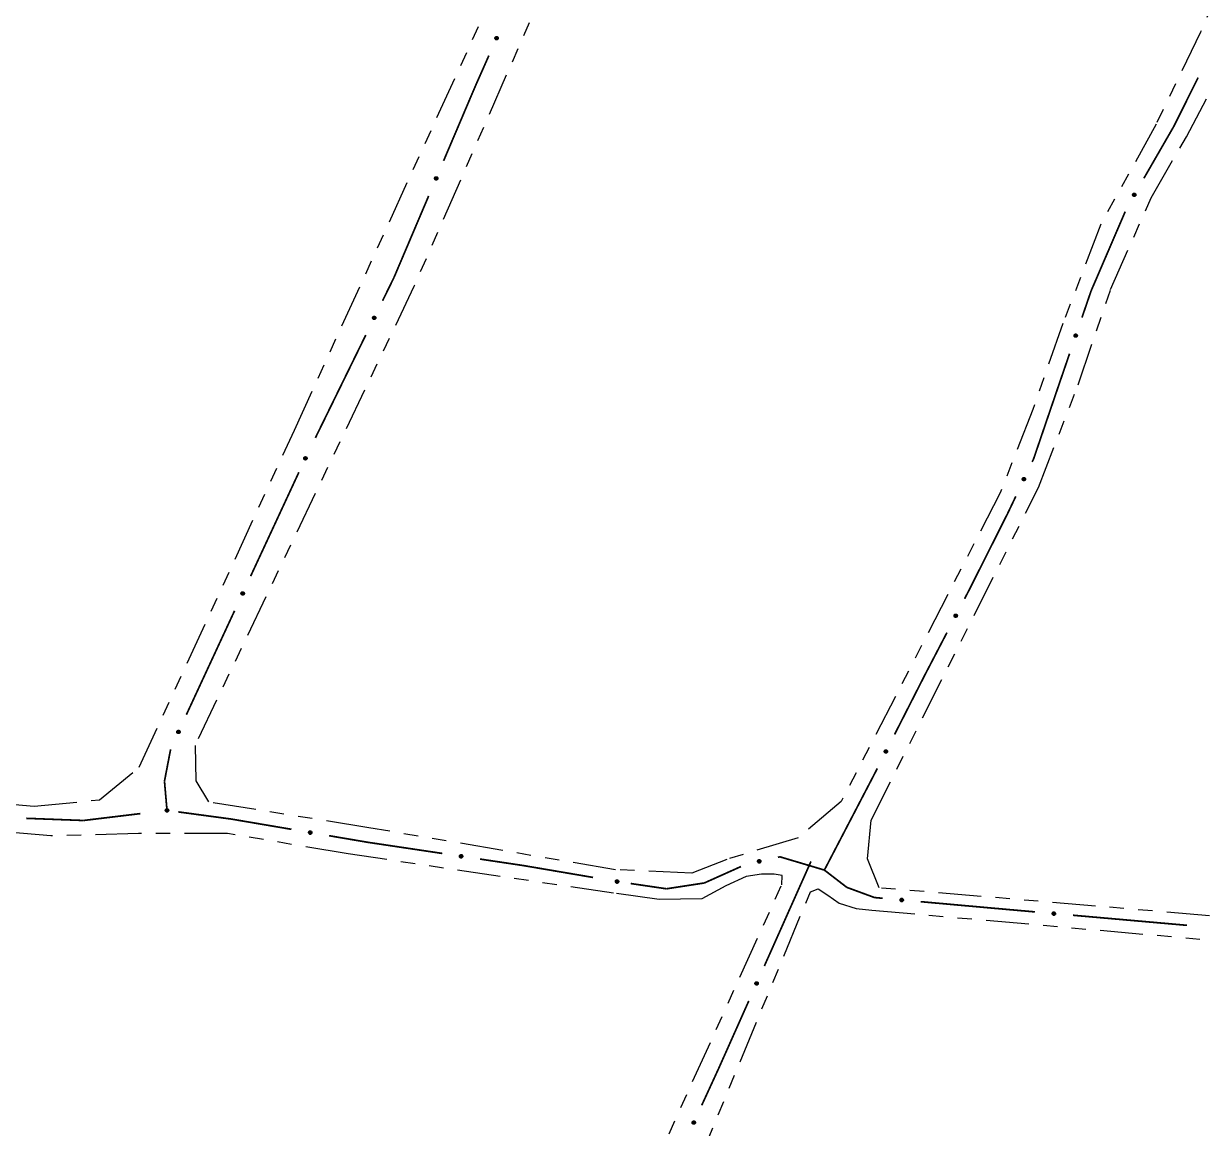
# Model space of a CAD drawing. Extents: x 203665 to 205970, y 4870865 to 4873745.
# Drawn here: x 204209.7 to 204333.3, y 4872193.6 to 4872309.4 of the extents above; entities that cross this region are included whole.
import ezdxf

# ---------------------------------------------------------------- set-up
doc = ezdxf.new("R2010")
doc.units = 0
doc.header["$LTSCALE"] = 1.5
doc.header["$MEASUREMENT"] = 0
doc.linetypes.add('TRACO_25', pattern=[8, 3, -1, 1, -1, 1, -1])
doc.layers.add('SV-EIXO-RUA-N-PAV', color=6, linetype='CONTINUOUS')
doc.layers.add('SV-RUA-NAO-PAV', color=7, linetype='CONTINUOUS')

msp = doc.modelspace()

# ---------------------------------------------------------------- linework, layer by layer
at = {"layer": 'SV-EIXO-RUA-N-PAV'}
for points in [[(204259.419183, 4872307.975834), (204259.437454, 4872307.930467), (204259.44388, 4872307.887739), (204259.438983, 4872307.85056), (204259.426088, 4872307.818834), (204259.409241, 4872307.787863), (204259.385366, 4872307.760385), (204259.352113, 4872307.735757), (204259.306732, 4872307.717109), (204259.262529, 4872307.713402), (204259.225822, 4872307.716254), (204259.191966, 4872307.727794), (204259.162153, 4872307.744665), (204259.13443, 4872307.770408), (204259.109801, 4872307.804351), (204259.092154, 4872307.850437), (204259.086142, 4872307.892369), (204259.091823, 4872307.928206), (204259.10364, 4872307.962169), (204259.121219, 4872307.993583), (204259.14481, 4872308.020421), (204259.179031, 4872308.045157), (204259.224748, 4872308.061972), (204259.266502, 4872308.068446), (204259.302409, 4872308.06327), (204259.335584, 4872308.050882), (204259.366854, 4872308.034362), (204259.395475, 4872308.011513), (204259.419183, 4872307.975834)], [(204253.084645, 4872293.285402), (204253.103585, 4872293.240309), (204253.110642, 4872293.197682), (204253.106295, 4872293.160434), (204253.093871, 4872293.128521), (204253.077484, 4872293.097304), (204253.054018, 4872293.069476), (204253.021132, 4872293.044359), (204252.976032, 4872293.025042), (204252.931889, 4872293.020683), (204252.895144, 4872293.022991), (204252.861121, 4872293.03403), (204252.831062, 4872293.050457), (204252.802961, 4872293.075788), (204252.777833, 4872293.109363), (204252.759507, 4872293.155184), (204252.752875, 4872293.197022), (204252.758025, 4872293.232939), (204252.76934, 4872293.267073), (204252.786452, 4872293.298743), (204252.809644, 4872293.325927), (204252.843495, 4872293.351166), (204252.888959, 4872293.368655), (204252.930612, 4872293.375746), (204252.966592, 4872293.371101), (204252.999947, 4872293.359205), (204253.031457, 4872293.34315), (204253.060413, 4872293.320726), (204253.084645, 4872293.285402)], [(204325.903615, 4872291.400271), (204325.890244, 4872291.447316), (204325.888372, 4872291.490483), (204325.897174, 4872291.526936), (204325.913351, 4872291.55712), (204325.933379, 4872291.586137), (204325.960026, 4872291.610936), (204325.995697, 4872291.631909), (204326.042796, 4872291.645654), (204326.087143, 4872291.644665), (204326.123342, 4872291.637948), (204326.155788, 4872291.622891), (204326.18365, 4872291.602963), (204326.208495, 4872291.574432), (204326.229396, 4872291.538075), (204326.24207, 4872291.490381), (204326.243615, 4872291.448048), (204326.234176, 4872291.413013), (204326.218833, 4872291.38049), (204326.198031, 4872291.351112), (204326.171734, 4872291.326919), (204326.13509, 4872291.30594), (204326.08785, 4872291.294055), (204326.045646, 4872291.292032), (204326.010487, 4872291.300977), (204325.978808, 4872291.316803), (204325.949461, 4872291.336537), (204325.923417, 4872291.362285), (204325.903615, 4872291.400271)], [(204246.600677, 4872278.656768), (204246.617171, 4872278.610725), (204246.621932, 4872278.56778), (204246.615593, 4872278.530819), (204246.601476, 4872278.499619), (204246.583437, 4872278.469325), (204246.558513, 4872278.442796), (204246.524327, 4872278.419479), (204246.478256, 4872278.402609), (204246.433942, 4872278.400623), (204246.397374, 4872278.404898), (204246.363992, 4872278.417746), (204246.334857, 4872278.435762), (204246.308156, 4872278.462564), (204246.284865, 4872278.497439), (204246.269022, 4872278.544176), (204246.264644, 4872278.58631), (204246.271713, 4872278.621899), (204246.284842, 4872278.655377), (204246.303628, 4872278.686083), (204246.328245, 4872278.711984), (204246.3634, 4872278.735372), (204246.409737, 4872278.750397), (204246.451711, 4872278.755244), (204246.48739, 4872278.748676), (204246.520058, 4872278.735008), (204246.550662, 4872278.717286), (204246.578373, 4872278.693341), (204246.600677, 4872278.656768)], [(204319.782857, 4872276.619248), (204319.760744, 4872276.662872), (204319.75066, 4872276.704887), (204319.752335, 4872276.74235), (204319.762447, 4872276.775069), (204319.776563, 4872276.807377), (204319.797981, 4872276.83681), (204319.828989, 4872276.864212), (204319.872594, 4872276.886701), (204319.916312, 4872276.894203), (204319.953129, 4872276.894526), (204319.987853, 4872276.885945), (204320.019009, 4872276.871707), (204320.048847, 4872276.848448), (204320.07631, 4872276.816754), (204320.097862, 4872276.77236), (204320.107466, 4872276.731102), (204320.104894, 4872276.694908), (204320.096047, 4872276.660053), (204320.081241, 4872276.627242), (204320.06005, 4872276.598471), (204320.028089, 4872276.570878), (204319.98399, 4872276.550186), (204319.94295, 4872276.540138), (204319.90673, 4872276.542201), (204319.872611, 4872276.551683), (204319.840034, 4872276.565447), (204319.809551, 4872276.585745), (204319.782857, 4872276.619248)], [(204239.388024, 4872263.942521), (204239.405481, 4872263.896834), (204239.411143, 4872263.853999), (204239.405582, 4872263.816913), (204239.392123, 4872263.785422), (204239.374725, 4872263.754757), (204239.350364, 4872263.72771), (204239.316675, 4872263.70368), (204239.270968, 4872263.685846), (204239.226706, 4872263.68293), (204239.190056, 4872263.686436), (204239.156412, 4872263.69858), (204239.126905, 4872263.71598), (204239.099647, 4872263.742215), (204239.075628, 4872263.776593), (204239.058807, 4872263.822987), (204239.053545, 4872263.865019), (204239.059865, 4872263.900749), (204239.072288, 4872263.934496), (204239.090425, 4872263.96559), (204239.114492, 4872263.992002), (204239.149149, 4872264.016123), (204239.19516, 4872264.032118), (204239.237022, 4872264.037846), (204239.272831, 4872264.032029), (204239.30578, 4872264.01905), (204239.336749, 4872264.001974), (204239.364957, 4872263.978617), (204239.388024, 4872263.942521)], [(204314.34942, 4872261.597881), (204314.332384, 4872261.643727), (204314.327117, 4872261.686612), (204314.333019, 4872261.723645), (204314.346768, 4872261.75501), (204314.364448, 4872261.785514), (204314.389058, 4872261.812336), (204314.422966, 4872261.836054), (204314.468835, 4872261.853467), (204314.513122, 4872261.855975), (204314.549738, 4872261.852131), (204314.58327, 4872261.839678), (204314.612615, 4872261.822006), (204314.63963, 4872261.795522), (204314.663331, 4872261.760924), (204314.679724, 4872261.714377), (204314.684599, 4872261.672298), (204314.677949, 4872261.636627), (204314.665216, 4872261.602997), (204314.646794, 4872261.572071), (204314.622484, 4872261.545882), (204314.587607, 4872261.522081), (204314.54145, 4872261.506511), (204314.499537, 4872261.501169), (204314.463783, 4872261.507316), (204314.430955, 4872261.520597), (204314.400145, 4872261.537958), (204314.372153, 4872261.561574), (204314.34942, 4872261.597881)], [(204232.815563, 4872249.782734), (204232.833021, 4872249.737048), (204232.838683, 4872249.694212), (204232.833122, 4872249.657127), (204232.819663, 4872249.625636), (204232.802265, 4872249.594971), (204232.777903, 4872249.567923), (204232.744215, 4872249.543893), (204232.698508, 4872249.526059), (204232.654246, 4872249.523143), (204232.617596, 4872249.52665), (204232.583951, 4872249.538794), (204232.554444, 4872249.556194), (204232.527186, 4872249.582429), (204232.503167, 4872249.616806), (204232.486347, 4872249.6632), (204232.481084, 4872249.705233), (204232.487405, 4872249.740963), (204232.499827, 4872249.77471), (204232.517964, 4872249.805804), (204232.542031, 4872249.832216), (204232.576688, 4872249.856337), (204232.622699, 4872249.872332), (204232.664562, 4872249.878059), (204232.700371, 4872249.872242), (204232.733319, 4872249.859264), (204232.764288, 4872249.842188), (204232.792497, 4872249.818831), (204232.815563, 4872249.782734)], [(204307.198097, 4872247.290843), (204307.18274, 4872247.337278), (204307.179037, 4872247.380327), (204307.186282, 4872247.41712), (204307.201163, 4872247.447965), (204307.219941, 4872247.477805), (204307.245511, 4872247.503713), (204307.28026, 4872247.526183), (204307.326732, 4872247.541914), (204307.371081, 4872247.542809), (204307.407533, 4872247.537636), (204307.440589, 4872247.523971), (204307.469272, 4872247.505243), (204307.495306, 4872247.477793), (204307.517732, 4872247.442356), (204307.53242, 4872247.395244), (204307.535761, 4872247.353015), (204307.527818, 4872247.31761), (204307.51387, 4872247.284465), (204307.494334, 4872247.25423), (204307.469088, 4872247.228943), (204307.433368, 4872247.206427), (204307.386675, 4872247.192546), (204307.344595, 4872247.188733), (204307.309088, 4872247.196176), (204307.276766, 4872247.210643), (204307.246607, 4872247.229113), (204307.219494, 4872247.253732), (204307.198097, 4872247.290843)], [(204226.084856, 4872235.267384), (204226.102342, 4872235.221708), (204226.10803, 4872235.178877), (204226.102492, 4872235.141787), (204226.089052, 4872235.110289), (204226.071673, 4872235.079612), (204226.047328, 4872235.05255), (204226.013655, 4872235.028499), (204225.967959, 4872235.010637), (204225.923699, 4872235.007694), (204225.887046, 4872235.011178), (204225.853394, 4872235.023301), (204225.823877, 4872235.040683), (204225.796603, 4872235.066901), (204225.772563, 4872235.101264), (204225.755713, 4872235.147647), (204225.750425, 4872235.189677), (204225.756723, 4872235.225411), (204225.769125, 4872235.259165), (204225.787243, 4872235.29027), (204225.811294, 4872235.316697), (204225.845936, 4872235.340839), (204225.891937, 4872235.356863), (204225.933796, 4872235.362616), (204225.969609, 4872235.356821), (204226.002565, 4872235.343863), (204226.033545, 4872235.326806), (204226.061767, 4872235.303467), (204226.084856, 4872235.267384)], [(204299.882881, 4872233.060059), (204299.867088, 4872233.106347), (204299.86298, 4872233.149359), (204299.869879, 4872233.18622), (204299.884469, 4872233.217202), (204299.902965, 4872233.247218), (204299.92829, 4872233.273366), (204299.962826, 4872233.296161), (204300.009148, 4872233.31233), (204300.053487, 4872233.313642), (204300.089986, 4872233.308812), (204300.123169, 4872233.295458), (204300.152027, 4872233.277002), (204300.178318, 4872233.249798), (204300.201077, 4872233.214573), (204300.216208, 4872233.167601), (204300.219946, 4872233.125405), (204300.212336, 4872233.089928), (204300.198701, 4872233.056653), (204300.17945, 4872233.026235), (204300.154443, 4872233.000711), (204300.118936, 4872232.97786), (204300.072377, 4872232.963541), (204300.030334, 4872232.959332), (204299.994759, 4872232.966441), (204299.962302, 4872232.980603), (204299.931971, 4872232.998788), (204299.904626, 4872233.023151), (204299.882881, 4872233.060059)], [(204224.608349, 4872227.092922), (204224.646824, 4872227.123116), (204224.686066, 4872227.141199), (204224.723136, 4872227.146861), (204224.757199, 4872227.143322), (204224.791639, 4872227.135777), (204224.824684, 4872227.12051), (204224.857606, 4872227.09544), (204224.888166, 4872227.057057), (204224.904049, 4872227.01564), (204224.911544, 4872226.979593), (204224.909899, 4872226.943862), (204224.902009, 4872226.910528), (204224.885015, 4872226.876728), (204224.859283, 4872226.843612), (204224.819944, 4872226.813817), (204224.781351, 4872226.796353), (204224.745351, 4872226.791818), (204224.709439, 4872226.793699), (204224.674371, 4872226.801823), (204224.64202, 4872226.816997), (204224.608725, 4872226.842965), (204224.579831, 4872226.882182), (204224.561973, 4872226.920476), (204224.556934, 4872226.956403), (204224.559582, 4872226.991716), (204224.56673, 4872227.026351), (204224.580694, 4872227.060207), (204224.608349, 4872227.092922)], [(204239.620514, 4872224.779098), (204239.660005, 4872224.807951), (204239.699846, 4872224.824673), (204239.737089, 4872224.829055), (204239.77101, 4872224.824347), (204239.805171, 4872224.815621), (204239.83767, 4872224.799225), (204239.86971, 4872224.773037), (204239.898931, 4872224.733625), (204239.913379, 4872224.691686), (204239.919629, 4872224.655403), (204239.916756, 4872224.61975), (204239.907723, 4872224.586707), (204239.889575, 4872224.553511), (204239.86272, 4872224.521301), (204239.822378, 4872224.492877), (204239.783207, 4872224.476752), (204239.747072, 4872224.473458), (204239.711247, 4872224.476574), (204239.676479, 4872224.4859), (204239.644669, 4872224.502179), (204239.612287, 4872224.529277), (204239.584761, 4872224.569465), (204239.568231, 4872224.60835), (204239.564431, 4872224.64443), (204239.568293, 4872224.679631), (204239.576628, 4872224.713999), (204239.591749, 4872224.747355), (204239.620514, 4872224.779098)], [(204255.422496, 4872222.288807), (204255.461398, 4872222.31845), (204255.500894, 4872222.335972), (204255.538041, 4872222.341104), (204255.57205, 4872222.337081), (204255.606379, 4872222.329045), (204255.639203, 4872222.313308), (204255.671764, 4872222.287772), (204255.701774, 4872222.248957), (204255.717064, 4872222.207318), (204255.724045, 4872222.171168), (204255.721891, 4872222.135464), (204255.713526, 4872222.102246), (204255.696052, 4872222.068691), (204255.669851, 4872222.035946), (204255.630091, 4872222.006714), (204255.591253, 4872221.989802), (204255.555191, 4872221.985781), (204255.519311, 4872221.988174), (204255.484362, 4872221.996797), (204255.452231, 4872222.012431), (204255.419309, 4872222.03887), (204255.390977, 4872222.078496), (204255.373667, 4872222.11704), (204255.369141, 4872222.153035), (204255.372292, 4872222.188307), (204255.379932, 4872222.222836), (204255.394378, 4872222.25649), (204255.422496, 4872222.288807)], [(204286.613264, 4872221.705487), (204286.639126, 4872221.746998), (204286.669842, 4872221.777387), (204286.702755, 4872221.795359), (204286.735981, 4872221.803656), (204286.770929, 4872221.808316), (204286.8072, 4872221.805241), (204286.846701, 4872221.792911), (204286.888524, 4872221.76726), (204286.917586, 4872221.733749), (204286.936932, 4872221.702424), (204286.947579, 4872221.668276), (204286.951538, 4872221.63425), (204286.947098, 4872221.59668), (204286.934211, 4872221.556771), (204286.9074, 4872221.51534), (204286.877083, 4872221.485755), (204286.844792, 4872221.469207), (204286.810394, 4872221.458721), (204286.774658, 4872221.454391), (204286.739071, 4872221.457615), (204286.698913, 4872221.470662), (204286.658371, 4872221.497666), (204286.628518, 4872221.527566), (204286.611522, 4872221.559617), (204286.60196, 4872221.593714), (204286.59686, 4872221.62871), (204286.598433, 4872221.665299), (204286.613264, 4872221.705487)], [(204271.756878, 4872219.639536), (204271.795708, 4872219.669273), (204271.835161, 4872219.68689), (204271.872296, 4872219.692113), (204271.906314, 4872219.688171), (204271.940663, 4872219.680219), (204271.973524, 4872219.664561), (204272.006148, 4872219.639104), (204272.036251, 4872219.600362), (204272.051642, 4872219.55876), (204272.05871, 4872219.522627), (204272.056643, 4872219.486918), (204272.048359, 4872219.453679), (204272.030965, 4872219.420082), (204272.004844, 4872219.387274), (204271.965155, 4872219.357946), (204271.926357, 4872219.34094), (204271.890306, 4872219.336832), (204271.85442, 4872219.339137), (204271.81945, 4872219.347676), (204271.787281, 4872219.363232), (204271.754295, 4872219.389592), (204271.725868, 4872219.429149), (204271.708464, 4872219.467651), (204271.703851, 4872219.503635), (204271.706916, 4872219.538914), (204271.714473, 4872219.573462), (204271.728838, 4872219.607151), (204271.756878, 4872219.639536)], [(204301.572223, 4872217.699391), (204301.609316, 4872217.731268), (204301.647714, 4872217.75108), (204301.684496, 4872217.758386), (204301.718682, 4872217.756367), (204301.753424, 4872217.750363), (204301.787115, 4872217.736581), (204301.821121, 4872217.713002), (204301.853359, 4872217.676018), (204301.87107, 4872217.635349), (204301.880162, 4872217.599671), (204301.88011, 4872217.563903), (204301.873711, 4872217.53025), (204301.858238, 4872217.495727), (204301.834007, 4872217.461499), (204301.796032, 4872217.429982), (204301.758255, 4872217.410817), (204301.722492, 4872217.404684), (204301.686533, 4872217.404965), (204301.651138, 4872217.41152), (204301.618143, 4872217.425239), (204301.583725, 4872217.449698), (204301.553115, 4872217.487591), (204301.53357, 4872217.525051), (204301.526936, 4872217.560718), (204301.528009, 4872217.596114), (204301.533608, 4872217.631033), (204301.546052, 4872217.665478), (204301.572223, 4872217.699391)], [(204317.508504, 4872216.274817), (204317.545548, 4872216.306751), (204317.583915, 4872216.326622), (204317.620686, 4872216.333985), (204317.654875, 4872216.332018), (204317.689626, 4872216.326067), (204317.723339, 4872216.312337), (204317.757381, 4872216.288811), (204317.789676, 4872216.251875), (204317.807448, 4872216.211234), (204317.816596, 4872216.175571), (204317.816598, 4872216.139802), (204317.810251, 4872216.10614), (204317.794832, 4872216.071592), (204317.770652, 4872216.037327), (204317.732727, 4872216.005752), (204317.694979, 4872215.986529), (204317.659226, 4872215.980341), (204317.623266, 4872215.980567), (204317.587861, 4872215.987067), (204317.554845, 4872216.000736), (204317.520389, 4872216.025142), (204317.489721, 4872216.062988), (204317.470118, 4872216.100418), (204317.46343, 4872216.136075), (204317.464449, 4872216.171472), (204317.469994, 4872216.2064), (204317.482385, 4872216.240863), (204317.508504, 4872216.274817)], [(204286.656064, 4872208.914872), (204286.674215, 4872208.869456), (204286.680528, 4872208.826712), (204286.675533, 4872208.789546), (204286.662555, 4872208.757854), (204286.645626, 4872208.726927), (204286.621679, 4872208.699512), (204286.58836, 4872208.674972), (204286.54293, 4872208.656444), (204286.498718, 4872208.652854), (204286.462019, 4872208.655802), (204286.428193, 4872208.667432), (204286.398425, 4872208.684381), (204286.37077, 4872208.710198), (204286.346231, 4872208.744206), (204286.328706, 4872208.790338), (204286.322804, 4872208.832286), (204286.328579, 4872208.868108), (204286.340487, 4872208.90204), (204286.358148, 4872208.933407), (204286.38181, 4872208.960182), (204286.416096, 4872208.984828), (204286.461858, 4872209.001522), (204286.503628, 4872209.007886), (204286.539522, 4872209.002615), (204286.572664, 4872208.99014), (204286.60389, 4872208.973538), (204286.63245, 4872208.950613), (204286.656064, 4872208.914872)], [(204280.076948, 4872194.329), (204280.094577, 4872194.283379), (204280.1004, 4872194.240565), (204280.094979, 4872194.203459), (204280.081638, 4872194.171918), (204280.064356, 4872194.141187), (204280.040096, 4872194.114049), (204280.006499, 4872194.089892), (204279.960859, 4872194.071886), (204279.916609, 4872194.068803), (204279.879945, 4872194.072172), (204279.846256, 4872194.084189), (204279.816683, 4872194.101478), (204279.789327, 4872194.12761), (204279.765179, 4872194.161897), (204279.748183, 4872194.208227), (204279.742763, 4872194.25024), (204279.748949, 4872194.285993), (204279.761244, 4872194.319786), (204279.779264, 4872194.350948), (204279.803232, 4872194.377451), (204279.837797, 4872194.401702), (204279.883748, 4872194.417871), (204279.925588, 4872194.423756), (204279.961419, 4872194.418073), (204279.994416, 4872194.405219), (204280.025449, 4872194.38826), (204280.053745, 4872194.365009), (204280.076948, 4872194.329)]]:
    msp.add_lwpolyline(points, close=True, dxfattribs=at)
for points in [[(204259.121219, 4872307.993583), (204259.086142, 4872307.892369)], [(204259.131839, 4872308.002776), (204259.091297, 4872307.877468)], [(204259.14481, 4872308.020421), (204259.092154, 4872307.850437)], [(204259.161867, 4872308.02679), (204259.103693, 4872307.834676)], [(204259.179031, 4872308.045157), (204259.109801, 4872307.804351)], [(204259.201734, 4872308.049434), (204259.12288, 4872307.790371)], [(204259.224748, 4872308.061972), (204259.13443, 4872307.770408)], [(204259.243831, 4872308.06363), (204259.149247, 4872307.762286)], [(204259.266502, 4872308.068446), (204259.162153, 4872307.744665)], [(204259.282348, 4872308.062996), (204259.177822, 4872307.739192)], [(204259.302409, 4872308.06327), (204259.191966, 4872307.727794)], [(204259.317551, 4872308.054875), (204259.207216, 4872307.724689)], [(204259.335584, 4872308.050882), (204259.225822, 4872307.716254)], [(204259.350688, 4872308.038715), (204259.24782, 4872307.718655)], [(204259.366854, 4872308.034362), (204259.262529, 4872307.713402)], [(204259.379121, 4872308.018669), (204259.286889, 4872307.719269)], [(204259.395475, 4872308.011513), (204259.306732, 4872307.717109)], [(204259.405344, 4872307.993632), (204259.329128, 4872307.730417)], [(204259.419183, 4872307.975834), (204259.352113, 4872307.735757)], [(204259.428131, 4872307.950718), (204259.371348, 4872307.755004)], [(204259.437454, 4872307.930467), (204259.385366, 4872307.760385)], [(204259.441222, 4872307.906126), (204259.399985, 4872307.782618)], [(204259.44388, 4872307.887739), (204259.409241, 4872307.787863)], [(204252.786452, 4872293.298743), (204252.752875, 4872293.197022)], [(204252.796935, 4872293.308092), (204252.75825, 4872293.182199)], [(204252.809644, 4872293.325927), (204252.759507, 4872293.155184)], [(204252.826605, 4872293.332548), (204252.771277, 4872293.139595)], [(204252.843495, 4872293.351166), (204252.777833, 4872293.109363)], [(204252.866133, 4872293.355778), (204252.791117, 4872293.095578)], [(204252.888959, 4872293.368655), (204252.802961, 4872293.075788)], [(204252.908015, 4872293.370595), (204252.817896, 4872293.067886)], [(204252.930612, 4872293.375746), (204252.831062, 4872293.050457)], [(204252.946537, 4872293.370531), (204252.84681, 4872293.045217)], [(204252.966592, 4872293.371101), (204252.861121, 4872293.03403)], [(204252.981856, 4872293.362931), (204252.876415, 4872293.031151)], [(204252.999947, 4872293.359205), (204252.895144, 4872293.022991)], [(204253.015229, 4872293.347263), (204252.917103, 4872293.025717)], [(204253.031457, 4872293.34315), (204252.931889, 4872293.020683)], [(204253.043954, 4872293.32764), (204252.956159, 4872293.026908)], [(204253.060413, 4872293.320726), (204252.976032, 4872293.025042)], [(204253.070545, 4872293.302993), (204252.998229, 4872293.03868)], [(204253.084645, 4872293.285402), (204253.021132, 4872293.044359)], [(204253.093964, 4872293.26042), (204253.04008, 4872293.063888)], [(204253.103585, 4872293.240309), (204253.054018, 4872293.069476)], [(204253.107713, 4872293.216027), (204253.068306, 4872293.091923)], [(204253.110642, 4872293.197682), (204253.077484, 4872293.097304)], [(204325.888372, 4872291.490483), (204325.933379, 4872291.586137)], [(204325.889071, 4872291.471919), (204325.943138, 4872291.590373)], [(204325.890244, 4872291.447316), (204325.960026, 4872291.610936)], [(204325.897373, 4872291.426192), (204325.974535, 4872291.614804)], [(204325.903615, 4872291.400271), (204325.995697, 4872291.631909)], [(204325.915494, 4872291.381109), (204326.019117, 4872291.634789)], [(204325.923417, 4872291.362285), (204326.042796, 4872291.645654)], [(204325.938923, 4872291.353439), (204326.062299, 4872291.641407)], [(204325.949461, 4872291.336537), (204326.087143, 4872291.644665)], [(204325.965076, 4872291.330499), (204326.101214, 4872291.637886)], [(204325.978808, 4872291.316803), (204326.123342, 4872291.637948)], [(204325.996318, 4872291.310925), (204326.140952, 4872291.627592)], [(204326.010487, 4872291.300977), (204326.155788, 4872291.622891)], [(204326.030465, 4872291.299128), (204326.168647, 4872291.610062)], [(204326.045646, 4872291.292032), (204326.18365, 4872291.602963)], [(204326.068699, 4872291.294424), (204326.19462, 4872291.584076)], [(204326.08785, 4872291.294055), (204326.208495, 4872291.574432)], [(204326.112061, 4872291.304088), (204326.217869, 4872291.55336)], [(204326.13509, 4872291.30594), (204326.229396, 4872291.538075)], [(204326.154099, 4872291.322389), (204326.232263, 4872291.507274)], [(204326.171734, 4872291.326919), (204326.24207, 4872291.490381)], [(204326.186498, 4872291.343093), (204326.240064, 4872291.463411)], [(204326.198031, 4872291.351112), (204326.243615, 4872291.448048)], [(204246.303628, 4872278.686083), (204246.264644, 4872278.58631)], [(204246.328245, 4872278.711984), (204246.269022, 4872278.544176)], [(204246.314598, 4872278.694857), (204246.269216, 4872278.57122)], [(204246.345536, 4872278.717686), (204246.27994, 4872278.527978)], [(204246.3634, 4872278.735372), (204246.284865, 4872278.497439)], [(204246.386253, 4872278.738763), (204246.29739, 4872278.48296)], [(204246.409737, 4872278.750397), (204246.308156, 4872278.462564)], [(204246.42887, 4872278.751312), (204246.322645, 4872278.453872)], [(204246.451711, 4872278.755244), (204246.334857, 4872278.435762)], [(204246.467333, 4872278.749182), (204246.350302, 4872278.429685)], [(204246.48739, 4872278.748676), (204246.363992, 4872278.417746)], [(204246.502194, 4872278.739699), (204246.37911, 4872278.414051)], [(204246.520058, 4872278.735008), (204246.397374, 4872278.404898)], [(204246.534678, 4872278.722264), (204246.419448, 4872278.406443)], [(204246.550662, 4872278.717286), (204246.433942, 4872278.400623)], [(204246.56231, 4872278.701128), (204246.458512, 4872278.405538)], [(204246.578373, 4872278.693341), (204246.478256, 4872278.402609)], [(204246.58754, 4872278.675091), (204246.501153, 4872278.415036)], [(204246.600677, 4872278.656768), (204246.524327, 4872278.419479)], [(204246.608642, 4872278.631323), (204246.544295, 4872278.437964)], [(204246.617171, 4872278.610725), (204246.558513, 4872278.442796)], [(204246.61999, 4872278.586256), (204246.573984, 4872278.464444)], [(204246.621932, 4872278.56778), (204246.583437, 4872278.469325)], [(204319.840034, 4872276.565447), (204319.916312, 4872276.894203)], [(204319.856515, 4872276.562503), (204319.93142, 4872276.890237)], [(204319.872611, 4872276.551683), (204319.953129, 4872276.894526)], [(204319.75066, 4872276.704887), (204319.776563, 4872276.807377)], [(204319.754892, 4872276.686798), (204319.785333, 4872276.8134)], [(204319.760744, 4872276.662872), (204319.797981, 4872276.83681)], [(204319.771777, 4872276.6435), (204319.811484, 4872276.843379)], [(204319.782857, 4872276.619248), (204319.828989, 4872276.864212)], [(204319.798178, 4872276.602708), (204319.851427, 4872276.871513)], [(204319.809551, 4872276.585745), (204319.872594, 4872276.886701)], [(204319.826461, 4872276.580024), (204319.892549, 4872276.886259)], [(204319.890922, 4872276.549259), (204319.972392, 4872276.887724)], [(204319.90673, 4872276.542201), (204319.987853, 4872276.885945)], [(204319.926694, 4872276.544202), (204320.002927, 4872276.875809)], [(204319.94295, 4872276.540138), (204320.019009, 4872276.871707)], [(204319.965122, 4872276.54689), (204320.033386, 4872276.855263)], [(204319.98399, 4872276.550186), (204320.048847, 4872276.848448)], [(204320.005838, 4872276.56466), (204320.062075, 4872276.829555)], [(204320.028089, 4872276.570878), (204320.07631, 4872276.816754)], [(204320.043606, 4872276.590655), (204320.085008, 4872276.787068)], [(204320.06005, 4872276.598471), (204320.097862, 4872276.77236)], [(204320.071453, 4872276.617168), (204320.101045, 4872276.745503)], [(204320.081241, 4872276.627242), (204320.107466, 4872276.731102)], [(204239.090425, 4872263.96559), (204239.053545, 4872263.865019)], [(204239.101208, 4872263.974592), (204239.058433, 4872263.850029)], [(204239.114492, 4872263.992002), (204239.058807, 4872263.822987)], [(204239.13166, 4872263.998066), (204239.070063, 4872263.807022)], [(204239.149149, 4872264.016123), (204239.075628, 4872263.776593)], [(204239.171925, 4872264.019994), (204239.088455, 4872263.762381)], [(204239.19516, 4872264.032118), (204239.099647, 4872263.742215)], [(204239.214269, 4872264.033435), (204239.114315, 4872263.733829)], [(204239.237022, 4872264.037846), (204239.126905, 4872263.71598)], [(204239.252768, 4872264.032113), (204239.142474, 4872263.710229)], [(204239.272831, 4872264.032029), (204239.156412, 4872263.69858)], [(204239.28782, 4872264.023365), (204239.171604, 4872263.695203)], [(204239.30578, 4872264.01905), (204239.190056, 4872263.686436)], [(204239.320664, 4872264.006616), (204239.212093, 4872263.688444)], [(204239.336749, 4872264.001974), (204239.226706, 4872263.68293)], [(204239.348733, 4872263.986065), (204239.251167, 4872263.68836)], [(204239.364957, 4872263.978617), (204239.270968, 4872263.685846)], [(204239.374505, 4872263.960563), (204239.293599, 4872263.698751)], [(204239.388024, 4872263.942521), (204239.316675, 4872263.70368)], [(204239.396522, 4872263.917248), (204239.336251, 4872263.72258)], [(204239.405481, 4872263.896834), (204239.350364, 4872263.72771)], [(204239.408814, 4872263.87243), (204239.365377, 4872263.749678)], [(204239.411143, 4872263.853999), (204239.374725, 4872263.754757)], [(204314.327117, 4872261.686612), (204314.364448, 4872261.785514)], [(204314.329276, 4872261.668161), (204314.373843, 4872261.790506)], [(204314.332384, 4872261.643727), (204314.389058, 4872261.812336)], [(204314.341155, 4872261.623231), (204314.403217, 4872261.817335)], [(204314.34942, 4872261.597881), (204314.422966, 4872261.836054)], [(204314.362772, 4872261.579715), (204314.446086, 4872261.84077)], [(204314.372153, 4872261.561574), (204314.468835, 4872261.853467)], [(204314.388307, 4872261.553977), (204314.488612, 4872261.85077)], [(204314.400145, 4872261.537958), (204314.513122, 4872261.855975)], [(204314.416187, 4872261.533168), (204314.527684, 4872261.850326)], [(204314.430955, 4872261.520597), (204314.549738, 4872261.852131)], [(204314.448874, 4872261.516117), (204314.568109, 4872261.843194)], [(204314.463783, 4872261.507316), (204314.58327, 4872261.839678)], [(204314.483845, 4872261.507047), (204314.597099, 4872261.827901)], [(204314.499537, 4872261.501169), (204314.612615, 4872261.822006)], [(204314.52233, 4872261.50537), (204314.625039, 4872261.804042)], [(204314.54145, 4872261.506511), (204314.63963, 4872261.795522)], [(204314.564796, 4872261.51842), (204314.650636, 4872261.775254)], [(204314.587607, 4872261.522081), (204314.663331, 4872261.760924)], [(204314.605261, 4872261.539976), (204314.668616, 4872261.730445)], [(204314.622484, 4872261.545882), (204314.679724, 4872261.714377)], [(204314.635928, 4872261.563169), (204314.679848, 4872261.687333)], [(204314.646794, 4872261.572071), (204314.684599, 4872261.672298)], [(204232.517964, 4872249.805804), (204232.481084, 4872249.705233)], [(204232.528747, 4872249.814806), (204232.485973, 4872249.690242)], [(204232.542031, 4872249.832216), (204232.486347, 4872249.6632)], [(204232.559199, 4872249.83828), (204232.497602, 4872249.647236)], [(204232.576688, 4872249.856337), (204232.503167, 4872249.616806)], [(204232.599465, 4872249.860207), (204232.515994, 4872249.602594)], [(204232.622699, 4872249.872332), (204232.527186, 4872249.582429)], [(204232.641808, 4872249.873649), (204232.541855, 4872249.574043)], [(204232.664562, 4872249.878059), (204232.554444, 4872249.556194)], [(204232.680307, 4872249.872327), (204232.570013, 4872249.550442)], [(204232.700371, 4872249.872242), (204232.583951, 4872249.538794)], [(204232.71536, 4872249.863578), (204232.599144, 4872249.535417)], [(204232.733319, 4872249.859264), (204232.617596, 4872249.52665)], [(204232.748203, 4872249.846829), (204232.639633, 4872249.528658)], [(204232.764288, 4872249.842188), (204232.654246, 4872249.523143)], [(204232.776273, 4872249.826279), (204232.678706, 4872249.528574)], [(204232.792497, 4872249.818831), (204232.698508, 4872249.526059)], [(204232.802045, 4872249.800777), (204232.721139, 4872249.538965)], [(204232.815563, 4872249.782734), (204232.744215, 4872249.543893)], [(204232.824061, 4872249.757462), (204232.76379, 4872249.562794)], [(204232.833021, 4872249.737048), (204232.777903, 4872249.567923)], [(204232.836354, 4872249.712643), (204232.792916, 4872249.589892)], [(204232.838683, 4872249.694212), (204232.802265, 4872249.594971)], [(204307.179037, 4872247.380327), (204307.219941, 4872247.477805)], [(204307.180523, 4872247.361809), (204307.229511, 4872247.482452)], [(204307.18274, 4872247.337278), (204307.245511, 4872247.503713)], [(204307.190759, 4872247.316476), (204307.259842, 4872247.508194)], [(204307.198097, 4872247.290843), (204307.28026, 4872247.526183)], [(204307.210778, 4872247.272203), (204307.303536, 4872247.530054)], [(204307.219494, 4872247.253732), (204307.326732, 4872247.541914)], [(204307.235361, 4872247.245553), (204307.346398, 4872247.5385)], [(204307.246607, 4872247.229113), (204307.371081, 4872247.542809)], [(204307.262465, 4872247.223744), (204307.385427, 4872247.536634)], [(204307.276766, 4872247.210643), (204307.407533, 4872247.537636)], [(204307.29451, 4872247.205515), (204307.425566, 4872247.528037)], [(204307.309088, 4872247.196176), (204307.440589, 4872247.523971)], [(204307.329127, 4872247.195177), (204307.453981, 4872247.511699)], [(204307.344595, 4872247.188733), (204307.469272, 4872247.505243)], [(204307.367526, 4872247.192101), (204307.481034, 4872247.486839)], [(204307.386675, 4872247.192546), (204307.495306, 4872247.477793)], [(204307.410438, 4872247.203599), (204307.505566, 4872247.457138)], [(204307.433368, 4872247.206427), (204307.517732, 4872247.442356)], [(204307.451661, 4872247.223668), (204307.521904, 4872247.411705)], [(204307.469088, 4872247.228943), (204307.53242, 4872247.395244)], [(204307.483152, 4872247.245729), (204307.531561, 4872247.368213)], [(204307.494334, 4872247.25423), (204307.535761, 4872247.353015)], [(204225.787243, 4872235.29027), (204225.750425, 4872235.189677)], [(204225.79802, 4872235.299279), (204225.755323, 4872235.174689)], [(204225.811294, 4872235.316697), (204225.755713, 4872235.147647)], [(204225.828458, 4872235.322771), (204225.766979, 4872235.13169)], [(204225.845936, 4872235.340839), (204225.772563, 4872235.101264)], [(204225.86871, 4872235.344724), (204225.785398, 4872235.08706)], [(204225.891937, 4872235.356863), (204225.796603, 4872235.066901)], [(204225.911045, 4872235.358192), (204225.811277, 4872235.058524)], [(204225.933796, 4872235.362616), (204225.823877, 4872235.040683)], [(204225.949545, 4872235.356893), (204225.83945, 4872235.034941)], [(204225.969609, 4872235.356821), (204225.853394, 4872235.023301)], [(204225.984603, 4872235.348166), (204225.868589, 4872235.019933)], [(204226.002565, 4872235.343863), (204225.887046, 4872235.011178)], [(204226.017456, 4872235.331438), (204225.909082, 4872235.0132)], [(204226.033545, 4872235.326806), (204225.923699, 4872235.007694)], [(204226.045539, 4872235.310904), (204225.948156, 4872235.013139)], [(204226.061767, 4872235.303467), (204225.967959, 4872235.010637)], [(204226.071327, 4872235.285419), (204225.990582, 4872235.023557)], [(204226.084856, 4872235.267384), (204226.013655, 4872235.028499)], [(204226.09337, 4872235.242117), (204226.033219, 4872235.047412)], [(204226.102342, 4872235.221708), (204226.047328, 4872235.05255)], [(204226.10569, 4872235.197306), (204226.062328, 4872235.074528)], [(204226.10803, 4872235.178877), (204226.071673, 4872235.079612)], [(204299.86298, 4872233.149359), (204299.902965, 4872233.247218)], [(204299.864641, 4872233.130856), (204299.912492, 4872233.251955)], [(204299.867088, 4872233.106347), (204299.92829, 4872233.273366)], [(204299.875303, 4872233.085622), (204299.942579, 4872233.277982)], [(204299.882881, 4872233.060059), (204299.962826, 4872233.296161)], [(204299.895738, 4872233.041539), (204299.986065, 4872233.300251)], [(204299.904626, 4872233.023151), (204300.009148, 4872233.31233)], [(204299.92057, 4872233.015121), (204300.028846, 4872233.309101)], [(204299.931971, 4872232.998788), (204300.053487, 4872233.313642)], [(204299.947878, 4872232.993568), (204300.067891, 4872233.307602)], [(204299.962302, 4872232.980603), (204300.089986, 4872233.308812)], [(204299.980093, 4872232.975642), (204300.108109, 4872233.299383)], [(204299.994759, 4872232.966441), (204300.123169, 4872233.295458)], [(204300.014806, 4872232.965631), (204300.136676, 4872233.283313)], [(204300.030334, 4872232.959332), (204300.152027, 4872233.277002)], [(204300.053233, 4872232.962916), (204300.163962, 4872233.258709)], [(204300.072377, 4872232.963541), (204300.178318, 4872233.249798)], [(204300.096035, 4872232.974816), (204300.188773, 4872233.22924)], [(204300.118936, 4872232.97786), (204300.201077, 4872233.214573)], [(204300.137067, 4872232.995273), (204300.205537, 4872233.183963)], [(204300.154443, 4872233.000711), (204300.216208, 4872233.167601)], [(204300.168349, 4872233.017629), (204300.215603, 4872233.140563)], [(204300.17945, 4872233.026235), (204300.219946, 4872233.125405)], [(204224.556934, 4872226.956403), (204224.909899, 4872226.943862)], [(204224.559582, 4872226.991716), (204224.911544, 4872226.979593)], [(204224.560775, 4872226.973284), (204224.908629, 4872226.959374)], [(204224.561973, 4872226.920476), (204224.902009, 4872226.910528)], [(204224.56279, 4872226.937213), (204224.902896, 4872226.927102)], [(204224.56673, 4872227.026351), (204224.904049, 4872227.01564)], [(204224.567056, 4872227.009612), (204224.903105, 4872227.000049)], [(204224.572919, 4872226.900046), (204224.888684, 4872226.893221)], [(204224.57838, 4872227.042506), (204224.891624, 4872227.037398)], [(204224.579831, 4872226.882182), (204224.885015, 4872226.876728)], [(204224.580694, 4872227.060207), (204224.888166, 4872227.057057)], [(204224.595114, 4872227.07467), (204224.869142, 4872227.074856)], [(204224.598288, 4872226.863576), (204224.869064, 4872226.86007)], [(204224.608349, 4872227.092922), (204224.857606, 4872227.09544)], [(204224.608725, 4872226.842965), (204224.859283, 4872226.843612)], [(204224.629975, 4872227.108517), (204224.83376, 4872227.108547)], [(204224.631148, 4872226.831602), (204224.831863, 4872226.829292)], [(204224.64202, 4872226.816997), (204224.819944, 4872226.813817)], [(204224.646824, 4872227.123116), (204224.824684, 4872227.12051)], [(204224.662582, 4872226.809459), (204224.794224, 4872226.805458)], [(204224.66915, 4872227.133521), (204224.799257, 4872227.12835)], [(204224.674371, 4872226.801823), (204224.781351, 4872226.796353)], [(204224.686066, 4872227.141199), (204224.791639, 4872227.135777)], [(204239.564431, 4872224.64443), (204239.916756, 4872224.61975)], [(204239.568231, 4872224.60835), (204239.907723, 4872224.586707)], [(204239.568293, 4872224.679631), (204239.919629, 4872224.655403)], [(204239.568851, 4872224.661169), (204239.91602, 4872224.635296)], [(204239.569623, 4872224.625049), (204239.90918, 4872224.60324)], [(204239.576378, 4872224.69726), (204239.911899, 4872224.676137)], [(204239.576628, 4872224.713999), (204239.913379, 4872224.691686)], [(204239.578467, 4872224.587556), (204239.893811, 4872224.569869)], [(204239.584761, 4872224.569465), (204239.889575, 4872224.553511)], [(204239.588828, 4872224.729744), (204239.90171, 4872224.71386)], [(204239.591749, 4872224.747355), (204239.898931, 4872224.733625)], [(204239.602566, 4872224.550235), (204239.873061, 4872224.537413)], [(204239.606659, 4872224.761313), (204239.880531, 4872224.752068)], [(204239.612287, 4872224.529277), (204239.86272, 4872224.521301)], [(204239.620514, 4872224.779098), (204239.86971, 4872224.773037)], [(204239.634306, 4872224.517149), (204239.834823, 4872224.507933)], [(204239.642664, 4872224.79394), (204239.846329, 4872224.786957)], [(204239.644669, 4872224.502179), (204239.822378, 4872224.492877)], [(204239.660005, 4872224.807951), (204239.83767, 4872224.799225)], [(204239.664959, 4872224.493938), (204239.796386, 4872224.485409)], [(204239.676479, 4872224.4859), (204239.783207, 4872224.476752)], [(204239.682675, 4872224.817581), (204239.812528, 4872224.807936)], [(204239.699846, 4872224.824673), (204239.805171, 4872224.815621)], [(204255.369141, 4872222.153035), (204255.721891, 4872222.135464)], [(204255.372292, 4872222.188307), (204255.724045, 4872222.171168)], [(204255.373222, 4872222.16986), (204255.720842, 4872222.150992)], [(204255.373667, 4872222.11704), (204255.713526, 4872222.102246)], [(204255.374722, 4872222.133763), (204255.71465, 4872222.118805)], [(204255.379932, 4872222.222836), (204255.717064, 4872222.207318)], [(204255.38002, 4872222.206095), (204255.715898, 4872222.191742)], [(204255.38432, 4872222.096456), (204255.699956, 4872222.08513)], [(204255.390977, 4872222.078496), (204255.696052, 4872222.068691)], [(204255.391812, 4872222.238824), (204255.704951, 4872222.229251)], [(204255.394378, 4872222.25649), (204255.701774, 4872222.248957)], [(204255.409003, 4872222.270746), (204255.683005, 4872222.267025)], [(204255.409167, 4872222.059628), (204255.679865, 4872222.052262)], [(204255.419309, 4872222.03887), (204255.669851, 4872222.035946)], [(204255.422496, 4872222.288807), (204255.671764, 4872222.287772)], [(204255.441568, 4872222.027189), (204255.64223, 4872222.022018)], [(204255.444342, 4872222.304093), (204255.648107, 4872222.301217)], [(204255.452231, 4872222.012431), (204255.630091, 4872222.006714)], [(204255.461398, 4872222.31845), (204255.639203, 4872222.313308)], [(204255.472682, 4872222.004601), (204255.604254, 4872221.998723)], [(204255.483869, 4872222.328535), (204255.61389, 4872222.32151)], [(204255.484362, 4872221.996797), (204255.591253, 4872221.989802)], [(204255.500894, 4872222.335972), (204255.606379, 4872222.329045)], [(204286.59686, 4872221.62871), (204286.917586, 4872221.733749)], [(204286.598433, 4872221.665299), (204286.888524, 4872221.76726)], [(204286.60196, 4872221.593714), (204286.936932, 4872221.702424)], [(204286.602299, 4872221.647871), (204286.898483, 4872221.749961)], [(204286.602878, 4872221.613087), (204286.92202, 4872221.718772)], [(204286.607052, 4872221.683814), (204286.864568, 4872221.777499)], [(204286.609371, 4872221.576796), (204286.941093, 4872221.682423)], [(204286.611522, 4872221.559617), (204286.947579, 4872221.668276)], [(204286.613264, 4872221.705487), (204286.846701, 4872221.792911)], [(204286.623575, 4872221.543578), (204286.946716, 4872221.650132)], [(204286.62827, 4872221.727526), (204286.819813, 4872221.797093)], [(204286.628518, 4872221.527566), (204286.951538, 4872221.63425)], [(204286.639126, 4872221.746998), (204286.8072, 4872221.805241)], [(204286.645778, 4872221.512098), (204286.944919, 4872221.613435)], [(204286.656561, 4872221.764397), (204286.780623, 4872221.803934)], [(204286.658371, 4872221.497666), (204286.947098, 4872221.59668)], [(204286.669842, 4872221.777387), (204286.770929, 4872221.808316)], [(204286.682069, 4872221.486474), (204286.937788, 4872221.575579)], [(204286.698913, 4872221.470662), (204286.934211, 4872221.556771)], [(204286.723868, 4872221.467633), (204286.913324, 4872221.533954)], [(204286.739071, 4872221.457615), (204286.9074, 4872221.51534)], [(204286.760971, 4872221.457546), (204286.886076, 4872221.498706)], [(204286.774658, 4872221.454391), (204286.877083, 4872221.485755)], [(204271.703851, 4872219.503635), (204272.056643, 4872219.486918)], [(204271.706916, 4872219.538914), (204272.05871, 4872219.522627)], [(204271.707891, 4872219.520469), (204272.055557, 4872219.502443)], [(204271.708464, 4872219.467651), (204272.048359, 4872219.453679)], [(204271.709479, 4872219.484377), (204272.049442, 4872219.470241)], [(204271.714473, 4872219.573462), (204272.051642, 4872219.55876)], [(204271.714601, 4872219.556721), (204272.050514, 4872219.543181)], [(204271.719168, 4872219.447093), (204272.03483, 4872219.436531)], [(204271.725868, 4872219.429149), (204272.030965, 4872219.420082)], [(204271.726315, 4872219.589478), (204272.039476, 4872219.580664)], [(204271.728838, 4872219.607151), (204272.036251, 4872219.600362)], [(204271.743428, 4872219.621442), (204272.017439, 4872219.618384)], [(204271.744103, 4872219.410325), (204272.014818, 4872219.403615)], [(204271.754295, 4872219.389592), (204272.004844, 4872219.387274)], [(204271.756878, 4872219.639536), (204272.006148, 4872219.639104)], [(204271.776582, 4872219.377965), (204271.977256, 4872219.373279)], [(204271.778687, 4872219.654874), (204271.982458, 4872219.652492)], [(204271.787281, 4872219.363232), (204271.965155, 4872219.357946)], [(204271.795708, 4872219.669273), (204271.973524, 4872219.664561)], [(204271.807752, 4872219.355451), (204271.939337, 4872219.349893)], [(204271.818155, 4872219.679412), (204271.948192, 4872219.672702)], [(204271.81945, 4872219.347676), (204271.926357, 4872219.34094)], [(204271.835161, 4872219.68689), (204271.940663, 4872219.680219)], [(204301.526936, 4872217.560718), (204301.88011, 4872217.563903)], [(204301.528009, 4872217.596114), (204301.880162, 4872217.599671)], [(204301.530022, 4872217.577754), (204301.878151, 4872217.579342)], [(204301.533608, 4872217.631033), (204301.87107, 4872217.635349)], [(204301.534679, 4872217.614326), (204301.870821, 4872217.619731)], [(204301.544528, 4872217.647691), (204301.857689, 4872217.656533)], [(204301.546052, 4872217.665478), (204301.853359, 4872217.676018)], [(204301.559814, 4872217.680568), (204301.833562, 4872217.692952)], [(204301.572223, 4872217.699391), (204301.821121, 4872217.713002)], [(204301.593133, 4872217.715933), (204301.796715, 4872217.725034)], [(204301.609316, 4872217.731268), (204301.787115, 4872217.736581)], [(204301.631156, 4872217.742656), (204301.761364, 4872217.743282)], [(204301.647714, 4872217.75108), (204301.753424, 4872217.750363)], [(204301.53357, 4872217.525051), (204301.873711, 4872217.53025)], [(204301.533641, 4872217.541808), (204301.87386, 4872217.546847)], [(204301.545414, 4872217.505129), (204301.86117, 4872217.512367)], [(204301.553115, 4872217.487591), (204301.858238, 4872217.495727)], [(204301.572381, 4872217.469824), (204301.843044, 4872217.478376)], [(204301.583725, 4872217.449698), (204301.834007, 4872217.461499)], [(204301.606632, 4872217.439345), (204301.807251, 4872217.445972)], [(204301.618143, 4872217.425239), (204301.796032, 4872217.429982)], [(204301.63902, 4872217.418624), (204301.77071, 4872217.420487)], [(204301.651138, 4872217.41152), (204301.758255, 4872217.410817)], [(204317.46343, 4872216.136075), (204317.816598, 4872216.139802)], [(204317.464449, 4872216.171472), (204317.816596, 4872216.175571)], [(204317.466489, 4872216.153115), (204317.814615, 4872216.155238)], [(204317.469994, 4872216.2064), (204317.807448, 4872216.211234)], [(204317.470118, 4872216.100418), (204317.810251, 4872216.10614)], [(204317.470164, 4872216.117175), (204317.810374, 4872216.122737)], [(204317.471091, 4872216.189694), (204317.807224, 4872216.195616)], [(204317.480889, 4872216.223075), (204317.794035, 4872216.232397)], [(204317.481993, 4872216.080514), (204317.797738, 4872216.088237)], [(204317.482385, 4872216.240863), (204317.789676, 4872216.251875)], [(204317.489721, 4872216.062988), (204317.794832, 4872216.071592)], [(204317.496124, 4872216.255975), (204317.769852, 4872216.268779)], [(204317.508504, 4872216.274817), (204317.757381, 4872216.288811)], [(204317.509015, 4872216.045251), (204317.779664, 4872216.054218)], [(204317.520389, 4872216.025142), (204317.770652, 4872216.037327)], [(204317.529389, 4872216.291391), (204317.732956, 4872216.300805)], [(204317.543312, 4872216.014824), (204317.743921, 4872216.02176)], [(204317.545548, 4872216.306751), (204317.723339, 4872216.312337)], [(204317.554845, 4872216.000736), (204317.732727, 4872216.005752)], [(204317.56737, 4872216.318173), (204317.697578, 4872216.318999)], [(204317.575732, 4872215.994153), (204317.707419, 4872215.996218)], [(204317.583915, 4872216.326622), (204317.689626, 4872216.326067)], [(204317.587861, 4872215.987067), (204317.694979, 4872215.986529)], [(204286.358148, 4872208.933407), (204286.322804, 4872208.832286)], [(204286.368793, 4872208.942572), (204286.32792, 4872208.817371)], [(204286.38181, 4872208.960182), (204286.328706, 4872208.790338)], [(204286.398884, 4872208.966507), (204286.340203, 4872208.774547)], [(204286.416096, 4872208.984828), (204286.346231, 4872208.744206)], [(204286.43881, 4872208.989045), (204286.359273, 4872208.730191)], [(204286.461858, 4872209.001522), (204286.37077, 4872208.710198)], [(204286.480944, 4872209.00313), (204286.385565, 4872208.702037)], [(204286.503628, 4872209.007886), (204286.398425, 4872208.684381)], [(204286.519459, 4872209.002394), (204286.41408, 4872208.678867)], [(204286.539522, 4872209.002615), (204286.428193, 4872208.667432)], [(204286.554641, 4872208.99418), (204286.443435, 4872208.664287)], [(204286.572664, 4872208.99014), (204286.462019, 4872208.655802)], [(204286.587735, 4872208.977933), (204286.484022, 4872208.658146)], [(204286.60389, 4872208.973538), (204286.498718, 4872208.652854)], [(204286.616115, 4872208.957813), (204286.523093, 4872208.658656)], [(204286.63245, 4872208.950613), (204286.54293, 4872208.656444)], [(204286.642272, 4872208.932706), (204286.565362, 4872208.669693)], [(204286.656064, 4872208.914872), (204286.58836, 4872208.674972)], [(204286.664946, 4872208.889732), (204286.607646, 4872208.694168)], [(204286.674215, 4872208.869456), (204286.621679, 4872208.699512)], [(204286.677919, 4872208.845105), (204286.636356, 4872208.721707)], [(204286.680528, 4872208.826712), (204286.645626, 4872208.726927)], [(204279.779264, 4872194.350948), (204279.742763, 4872194.25024)], [(204279.790013, 4872194.359991), (204279.747708, 4872194.235268)], [(204279.803232, 4872194.377451), (204279.748183, 4872194.208227)], [(204279.820377, 4872194.383579), (204279.759499, 4872194.192305)], [(204279.837797, 4872194.401702), (204279.765179, 4872194.161897)], [(204279.860559, 4872194.405659), (204279.778059, 4872194.147733)], [(204279.883748, 4872194.417871), (204279.789327, 4872194.12761)], [(204279.902851, 4872194.419259), (204279.804027, 4872194.119279)], [(204279.925588, 4872194.423756), (204279.816683, 4872194.101478)], [(204279.941355, 4872194.418082), (204279.832274, 4872194.095785)], [(204279.961419, 4872194.418073), (204279.846256, 4872194.084189)], [(204279.976441, 4872194.409466), (204279.861461, 4872194.080869)], [(204279.994416, 4872194.405219), (204279.879945, 4872194.072172)], [(204280.009347, 4872194.392841), (204279.901975, 4872194.074263)], [(204280.025449, 4872194.38826), (204279.916609, 4872194.068803)], [(204280.037494, 4872194.372396), (204279.941049, 4872194.074326)], [(204280.053745, 4872194.365009), (204279.960859, 4872194.071886)], [(204280.063361, 4872194.346991), (204279.983441, 4872194.084877)], [(204280.076948, 4872194.329), (204280.006499, 4872194.089892)], [(204280.085541, 4872194.30376), (204280.026003, 4872194.108866)], [(204280.094577, 4872194.283379), (204280.040096, 4872194.114049)], [(204280.098002, 4872194.258987), (204280.055027, 4872194.136074)], [(204280.1004, 4872194.240565), (204280.064356, 4872194.141187)]]:
    msp.add_lwpolyline(points, dxfattribs=at)
at = {"layer": 'SV-EIXO-RUA-N-PAV', "const_width": 0.18}
for points in [[(204258.450873, 4872306.060146), (204257.236632, 4872303.31686)], [(204257.04313, 4872302.87969), (204253.709498, 4872295.036858)], [(204257.236632, 4872303.31686), (204257.04313, 4872302.87969)], [(204330.230522, 4872298.690605), (204332.752444, 4872303.765203)], [(204327.06908, 4872293.202818), (204330.064152, 4872298.401812)], [(204330.064152, 4872298.401812), (204330.230522, 4872298.690605)], [(204252.144765, 4872291.355607), (204248.624115, 4872283.072791)], [(204321.540122, 4872281.403249), (204325.11522, 4872289.715353)], [(204248.624115, 4872283.072791), (204248.508743, 4872282.801362)], [(204248.508743, 4872282.801362), (204247.318567, 4872280.37219)], [(204321.231363, 4872280.503065), (204321.540122, 4872281.403249)], [(204320.582481, 4872278.611253), (204321.231363, 4872280.503065)], [(204245.558647, 4872276.78016), (204240.278887, 4872266.004069)], [(204318.222818, 4872271.731675), (204319.284716, 4872274.82763)], [(204315.512909, 4872263.788836), (204317.988071, 4872271.043623)], [(204317.988071, 4872271.043623), (204318.222818, 4872271.731675)], [(204315.369246, 4872263.486648), (204315.512909, 4872263.788836)], [(204238.549507, 4872262.397471), (204233.497263, 4872251.512857)], [(204312.802999, 4872258.088681), (204313.65181, 4872259.874112)], [(204308.784857, 4872250.099119), (204312.792633, 4872258.068069)], [(204312.792633, 4872258.068069), (204312.802999, 4872258.088681)], [(204308.285968, 4872249.141253), (204308.747903, 4872250.028167)], [(204308.747903, 4872250.028167), (204308.784857, 4872250.099119)], [(204231.813181, 4872247.884652), (204230.55012, 4872245.163499)], [(204230.55012, 4872245.163499), (204230.187007, 4872244.381204)], [(204304.112599, 4872241.128383), (204306.438231, 4872245.593597)], [(204230.187007, 4872244.381204), (204226.765489, 4872236.997927)], [(204303.674701, 4872240.267954), (204304.112599, 4872241.128383)], [(204300.953293, 4872234.920624), (204303.674701, 4872240.267954)], [(204225.11186, 4872233.359585), (204224.545318, 4872230.413566)], [(204298.786224, 4872230.662525), (204299.13902, 4872231.355738)], [(204224.545318, 4872230.413566), (204224.47011, 4872230.022485)], [(204224.47011, 4872230.022485), (204224.695499, 4872227.430513)], [(204293.600018, 4872220.710615), (204298.683548, 4872230.465497)], [(204298.683548, 4872230.465497), (204298.786224, 4872230.662525)], [(204224.695499, 4872227.430513), (204224.736012, 4872226.96461)], [(204209.991898, 4872226.132782), (204214.988342, 4872225.944235)], [(204215.986847, 4872225.906558), (204221.944227, 4872226.626995)], [(204225.913211, 4872226.805703), (204230.86827, 4872226.136832)], [(204230.86827, 4872226.136832), (204231.445869, 4872226.058864)], [(204214.988342, 4872225.944235), (204215.986847, 4872225.906558)], [(204231.445869, 4872226.058864), (204237.772043, 4872224.982068)], [(204241.715328, 4872224.31087), (204245.658613, 4872223.639673)], [(204245.658613, 4872223.639673), (204245.762598, 4872223.621974)], [(204245.762598, 4872223.621974), (204253.570309, 4872222.454465)], [(204257.526326, 4872221.862911), (204261.482342, 4872221.271357)], [(204261.482342, 4872221.271357), (204262.0593, 4872221.185084)], [(204262.0593, 4872221.185084), (204269.370369, 4872219.938234)], [(204292.197249, 4872221.615461), (204287.311338, 4872210.655175)], [(204288.731403, 4872222.0533), (204288.941244, 4872222.098918)], [(204288.941244, 4872222.098918), (204293.527209, 4872220.732311)], [(204281.021351, 4872219.357416), (204284.863431, 4872221.079728)], [(204293.527209, 4872220.732311), (204293.600018, 4872220.710615)], [(204293.600018, 4872220.710615), (204295.91552, 4872218.925009)], [(204273.31865, 4872219.298599), (204276.286727, 4872218.862116)], [(204276.286727, 4872218.862116), (204277.061405, 4872218.748194)], [(204277.061405, 4872218.748194), (204280.240987, 4872219.237361)], [(204280.240987, 4872219.237361), (204281.021351, 4872219.357416)], [(204295.91552, 4872218.925009), (204295.947303, 4872218.900499)], [(204295.947303, 4872218.900499), (204298.724671, 4872217.877258)], [(204298.724671, 4872217.877258), (204298.84111, 4872217.83436)], [(204298.84111, 4872217.83436), (204299.713503, 4872217.755943)], [(204303.69744, 4872217.397835), (204311.665316, 4872216.681621)], [(204311.665316, 4872216.681621), (204312.396311, 4872216.615915)], [(204312.396311, 4872216.615915), (204315.649699, 4872216.328513)], [(204319.634182, 4872215.976527), (204331.587631, 4872214.920568)], [(204285.682702, 4872207.001746), (204282.832587, 4872200.608245)], [(204282.832587, 4872200.608245), (204282.538041, 4872199.947507)], [(204282.538041, 4872199.947507), (204280.752129, 4872196.061677)]]:
    msp.add_lwpolyline(points, dxfattribs=at)
at = {"layer": 'SV-RUA-NAO-PAV', "linetype": 'TRACO_25'}
for points in [[(204135.434883, 4872234.081805, 8.545349), (204210.824432, 4872227.395877, 8.604983), (204217.663899, 4872228.075494, 8.525471), (204221.832423, 4872231.495623, 8.505592), (204238.078247, 4872266.818777, 8.694435), (204287.604694, 4872375.388498, 9.131756), (204320.13767, 4872442.564385, 8.96279), (204320.885921, 4872447.054876, 8.883278), (204319.485352, 4872448.685167, 8.883278), (204256.435797, 4872454.100104, 9.101938), (204253.39632, 4872453.050184, 9.131756), (204251.6171, 4872451.200082, 9.141694), (204222.813561, 4872385.104072, 9.131756), (204193.280227, 4872318.548056, 9.141694)], [(204325.466358, 4872445.434369, 8.773948), (204327.325434, 4872447.65451, 8.773948), (204330.524981, 4872448.504395, 8.724253), (204387.65483, 4872442.939843, 8.356506), (204390.205617, 4872440.61939, 8.356506), (204389.847492, 4872435.758828, 8.366445), (204387.430063, 4872429.298214, 8.356506), (204363.62583, 4872378.059144, 8.356506), (204354.428583, 4872358.261894, 8.704374), (204332.998488, 4872308.517354, 8.932974), (204328.352362, 4872298.886508, 8.883278), (204322.566603, 4872288.415639, 8.803765), (204318.58076, 4872277.974652, 8.843522), (204315.434329, 4872268.983782, 8.883278), (204312.017812, 4872260.24296, 8.773948), (204295.370866, 4872227.890192, 8.465836), (204290.842506, 4872224.08004, 8.475775), (204283.373666, 4872221.830277, 8.53541), (204279.71436, 4872220.400353, 8.595044), (204271.734548, 4872220.740936, 8.64474), (204245.873891, 4872225.153225, 8.664618), (204229.073532, 4872227.844691, 8.614923)], [(204325.466358, 4872445.434369, 8.773948), (204279.505507, 4872347.995747, 8.932974), (204250.591991, 4872281.849739, 8.714314), (204227.671316, 4872233.775501, 8.455897), (204227.76273, 4872230.075049, 8.555287), (204229.073532, 4872227.844691, 8.614923)], [(204424.587054, 4872350.025574, 8.633627), (204405.209177, 4872307.406778, 8.563595), (204384.352534, 4872261.535655, 8.563595), (204364.211868, 4872218.094333, 8.038455), (204361.963165, 4872214.944107, 8.038455), (204357.863723, 4872213.914261, 8.058333), (204299.324171, 4872218.848833, 8.515532), (204298.123054, 4872221.889281, 8.465836), (204298.501492, 4872225.929743, 8.42608), (204316.017442, 4872260.792755, 8.684496), (204320.183155, 4872271.553769, 8.724253), (204323.579186, 4872281.564745, 8.8634), (204327.835339, 4872291.165613, 8.8634), (204331.522741, 4872297.566134, 8.833583), (204336.978594, 4872307.827, 8.813704), (204354.798837, 4872349.298952, 8.833719)], [(204256.640138, 4872148.515242, 8.893217), (204274.850669, 4872187.614324, 8.893217), (204289.126601, 4872219.146577, 10.50335), (204289.178262, 4872220.128138, 10.50335), (204288.351685, 4872220.283121, 10.50335), (204287.008497, 4872220.283121, 10.50335), (204285.407003, 4872220.024816, 8.475775), (204283.288899, 4872219.043255, 8.485714), (204280.775348, 4872217.709956, 8.485714), (204276.275566, 4872217.61025, 8.495653), (204271.495496, 4872218.290657, 8.445958), (204243.704068, 4872222.402023, 8.515532), (204231.057057, 4872224.549629, 8.505592), (204221.750766, 4872224.549629, 8.445958), (204212.555554, 4872224.285384, 8.127907), (204185.085758, 4872226.617532, 8.237237), (204183.015982, 4872226.247628, 8.237237), (204181.456933, 4872223.927454, 8.227298), (204151.708026, 4872156.426738, 7.422231), (204148.153676, 4872148.517074, 7.422231)], [(204261.672693, 4872148.592928, 8.893217), (204280.188684, 4872189.523014, 8.893217), (204292.134485, 4872218.444426, 10.50335), (204292.951829, 4872218.75879, 10.50335), (204293.957792, 4872218.067191, 10.50335), (204295.152372, 4872217.249846, 10.50335), (204296.927425, 4872216.666845, 10.50335), (204298.580579, 4872216.511862, 8.475775), (204357.523383, 4872211.310129, 8.883278), (204358.915419, 4872209.373642, 8.883278), (204358.737043, 4872205.153146, 8.833583), (204338.383068, 4872163.343173, 7.929125), (204331.192143, 4872148.50062, 7.929125)]]:
    msp.add_polyline3d(points, dxfattribs=at)

doc.saveas('drawing.dxf')
